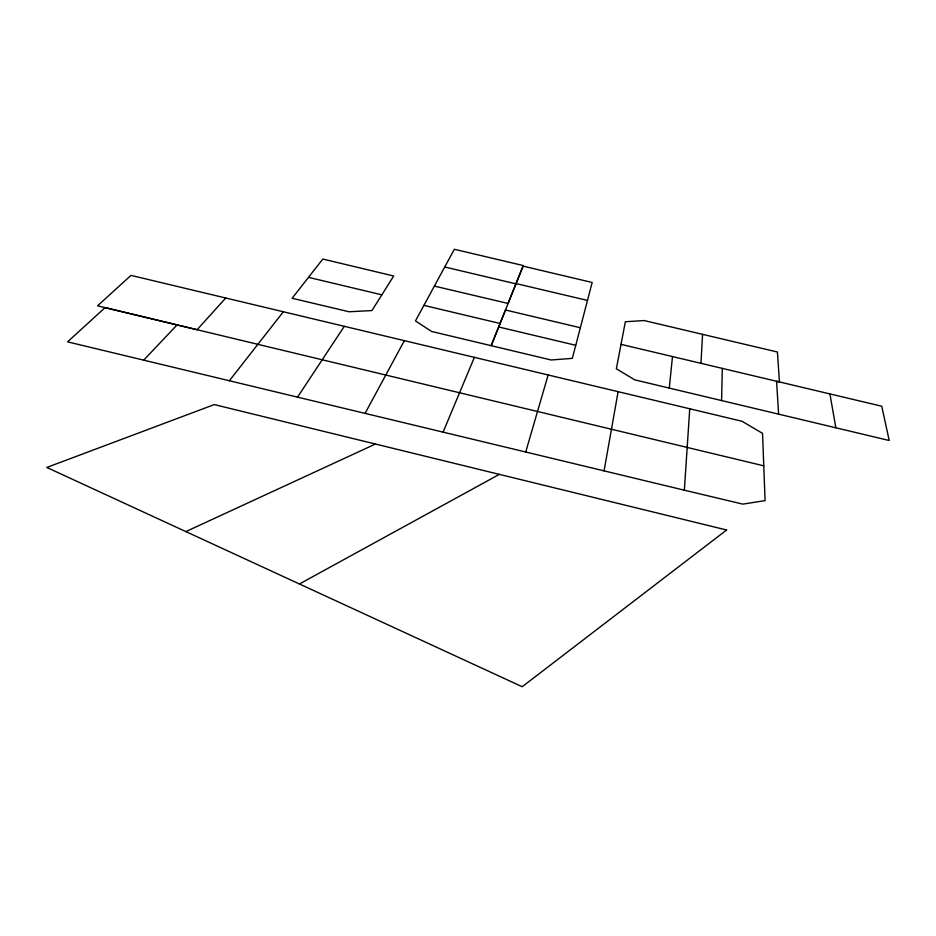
<?xml version="1.0" encoding="UTF-8"?>
<svg xmlns="http://www.w3.org/2000/svg" width="936" height="936" viewBox="0 0 936 936"><rect width="100%" height="100%" fill="white"/><g stroke="black" fill="none" stroke-linecap="round" stroke-linejoin="round"><path stroke-width="1.4" d="M721.586 400.561L722.288 368.375M700.959 363.32L702.573 334.351M689.738 408.775L742.037 421.27L762.547 433.38L765.075 500.631L742.81 504.118L684.356 490.195L689.738 408.775L130.97 275.383L97.566 305.826L197.086 329.718L225.74 298.011M669.275 388.101L672.493 356.569M604.071 470.866L618.111 391.681M621.036 344.354L779.442 381.946L777.418 352.018L644.167 320.557L625.353 321.75L616.356 368.772L634.748 379.864L889.2 440.505L881.759 406.224L776.552 381.256L778.623 414.145M580.355 327.74L572.317 358.359L551.14 359.986L431.555 331.449L415.467 320.931L454.358 249.268L523.294 265.567L491.189 345.676L505.51 310.003L580.355 327.74L592.172 282.473L523.048 266.128L508.072 303.451L434.409 286.1M763.776 465.824L105.078 307.628L67.579 341.851L525.716 452.006L548.145 374.985M443.079 432.163L474.376 357.353M365.11 413.314L404.364 340.634M381.865 294.828L393.682 276.003L322.826 259.05L292.126 298.256L349.046 311.77L371.943 310.565L381.865 294.828L308.915 277.454M297.531 397.156L344.308 326.313M229.355 380.753L283.339 311.758M143.699 360.149L177.079 324.921M299.426 583.982L499.333 474.365M185.866 531.59L375.441 444.038M516.04 283.573L587.48 300.421M444.775 266.994L515.935 283.854M423.926 305.382L500.093 323.482M498.677 326.968L575.734 345.29M525.716 452.006L684.356 490.195M829.939 394.056L835.848 427.787M726.617 529.998L522.194 686.731L46.8 467.45L214.297 404.586L726.617 529.998"/></g></svg>
